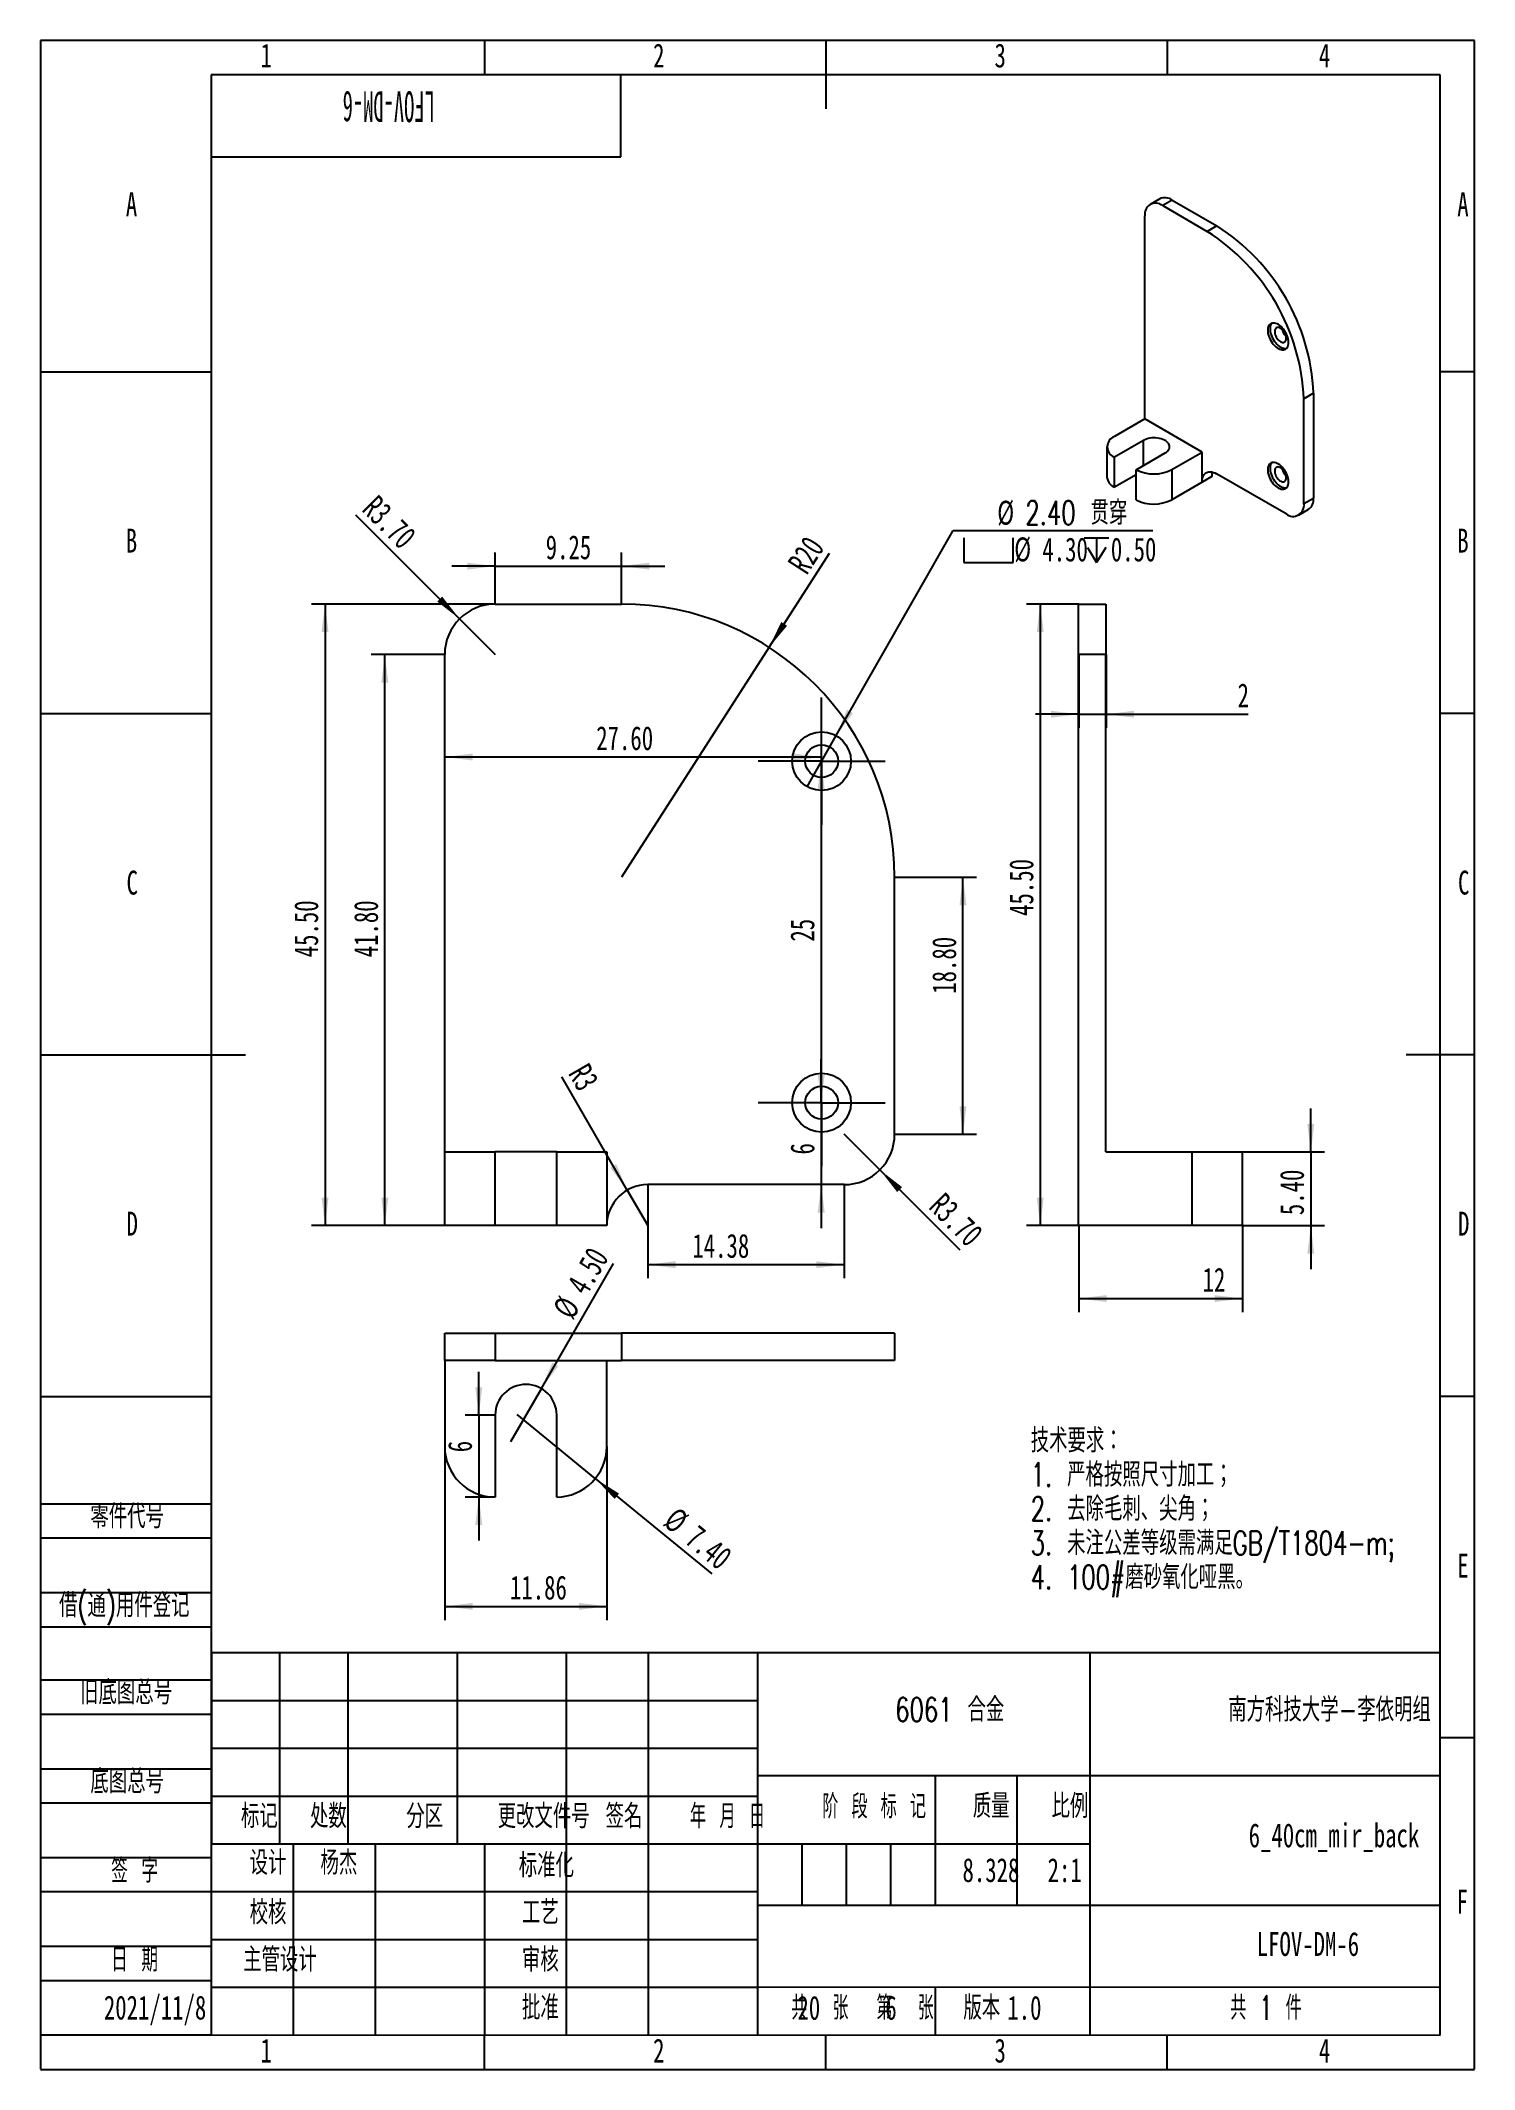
# Model space of a CAD drawing. Header units: millimetres. Extents: x 0 to 210, y 0 to 297.
import ezdxf

# ---------------------------------------------------------------- set-up
doc = ezdxf.new("R2010")
doc.units = ezdxf.units.MM
doc.layers.add('图框', color=7, linetype='Continuous')
doc.layers.add('图纸格式', color=7, linetype='Continuous')
doc.layers.add('根据设置的颜色创建', color=7, linetype='Continuous', lineweight=25)
doc.styles.add('SLDTEXTSTYLE0', font='TXT', dxfattribs={"width": 0.7, "bigfont": 'bigfont'})
doc.styles.add('SLDTEXTSTYLE1', font='TXT', dxfattribs={"width": 0.62, "bigfont": 'bigfont'})
doc.styles.add('SLDTEXTSTYLE2', font='TXT', dxfattribs={"width": 0.614286, "bigfont": 'bigfont'})
doc.styles.add('SLDTEXTSTYLE3', font='TXT', dxfattribs={"width": 0.6, "bigfont": 'bigfont'})
doc.styles.add('SLDTEXTSTYLE4', font='TXT', dxfattribs={"width": 0.633333, "bigfont": 'bigfont'})
doc.styles.add('SLDTEXTSTYLE5', font='TXT', dxfattribs={"width": 0.7})
doc.styles.add('SLDTEXTSTYLE6', font='TXT', dxfattribs={"width": 0.49})
doc.dimstyles.new('SLDDIMSTYLE0', dxfattribs={"dimtxt": 3.5, "dimasz": 4.08, "dimexe": 0, "dimexo": 0.0625, "dimgap": 0.875, "dimtad": 2, "dimlfac": 0.5, "dimrnd": 1e-09, "dimzin": 4, "dimdsep": 46, "dimtxsty": 'SLDTEXTSTYLE5', "dimsah": 1, "dimcen": 0, "dimadec": 0, "dimazin": 1, "dimtfac": 1, "dimtofl": 0, "dimtmove": 0, "dimatfit": 3, "dimfxl": 0, "dimfrac": 2, "dimtolj": 1, "dimtzin": 12, "dimarcsym": 0})
doc.dimstyles.new('SLDDIMSTYLE1', dxfattribs={"dimtxt": 3.5, "dimasz": 4.08, "dimexe": 0, "dimexo": 0.0625, "dimgap": 0.875, "dimtad": 2, "dimlfac": 0.5, "dimrnd": 1e-09, "dimzin": 12, "dimdsep": 46, "dimtxsty": 'SLDTEXTSTYLE5', "dimsah": 1, "dimcen": 0, "dimadec": 0, "dimazin": 3, "dimtfac": 1, "dimtofl": 0, "dimtmove": 0, "dimatfit": 3, "dimfxl": 0, "dimfrac": 2, "dimtolj": 1, "dimtzin": 12, "dimarcsym": 0})
doc.dimstyles.new('SLDDIMSTYLE2', dxfattribs={"dimtxt": 3.5, "dimasz": 4.08, "dimexe": 0, "dimexo": 0.0625, "dimgap": 0.875, "dimtad": 2, "dimlfac": 0.5, "dimrnd": 1e-09, "dimzin": 12, "dimdsep": 46, "dimtxsty": 'SLDTEXTSTYLE5', "dimsah": 1, "dimcen": 0.09, "dimadec": 0, "dimazin": 3, "dimtfac": 1, "dimtmove": 0, "dimatfit": 0, "dimfxl": 0, "dimfrac": 2, "dimtolj": 1, "dimtzin": 12, "dimarcsym": 0})
doc.dimstyles.new('SLDDIMSTYLE3', dxfattribs={"dimtxt": 3.5, "dimasz": 4.08, "dimexe": 0, "dimexo": 0.0625, "dimgap": 0.875, "dimtad": 2, "dimlfac": 0.5, "dimrnd": 1e-09, "dimzin": 4, "dimdsep": 46, "dimtxsty": 'SLDTEXTSTYLE5', "dimsah": 1, "dimcen": 0.09, "dimadec": 0, "dimazin": 1, "dimtfac": 1, "dimtofl": 0, "dimtmove": 0, "dimatfit": 3, "dimfxl": 0, "dimfrac": 2, "dimtolj": 1, "dimtzin": 12, "dimarcsym": 0})
doc.dimstyles.new('SLDDIMSTYLE4', dxfattribs={"dimtxt": 3.5, "dimasz": 4.08, "dimexe": 0, "dimexo": 0.0625, "dimgap": 0.875, "dimtad": 2, "dimlfac": 0.5, "dimrnd": 1e-09, "dimzin": 12, "dimdsep": 46, "dimtxsty": 'SLDTEXTSTYLE5', "dimsah": 1, "dimcen": 0.09, "dimadec": 0, "dimazin": 3, "dimtfac": 1, "dimtofl": 0, "dimtmove": 0, "dimatfit": 3, "dimfxl": 0, "dimfrac": 2, "dimtolj": 1, "dimtzin": 12, "dimarcsym": 0})
doc.dimstyles.new('SLDDIMSTYLE5', dxfattribs={"dimtxt": 3.5, "dimasz": 4.08, "dimexe": 0, "dimexo": 0.0625, "dimgap": 0.875, "dimtad": 0, "dimtih": 1, "dimtoh": 1, "dimlfac": 0.5, "dimrnd": 1e-09, "dimzin": 4, "dimdsep": 46, "dimtxsty": 'SLDTEXTSTYLE5', "dimblk1": 'NONE', "dimsah": 1, "dimcen": 0, "dimadec": 0, "dimazin": 1, "dimtfac": 1, "dimtmove": 0, "dimatfit": 3, "dimldrblk": 'NONE', "dimfxl": 0, "dimfrac": 2, "dimtolj": 1, "dimtzin": 12, "dimarcsym": 0})
doc.dimstyles.new('SLDDIMSTYLE6', dxfattribs={"dimtxt": 3.5, "dimasz": 4.08, "dimexe": 0, "dimexo": 0.0625, "dimgap": 0.875, "dimtad": 2, "dimlfac": 0.5, "dimrnd": 1e-09, "dimzin": 4, "dimdsep": 46, "dimtxsty": 'SLDTEXTSTYLE5', "dimsah": 1, "dimcen": 0.09, "dimadec": 0, "dimazin": 1, "dimtfac": 1, "dimtmove": 0, "dimatfit": 0, "dimfxl": 0, "dimfrac": 2, "dimtolj": 1, "dimtzin": 12, "dimarcsym": 0})
doc.dimstyles.new('SLDDIMSTYLE7', dxfattribs={"dimtxt": 3.5, "dimasz": 4.08, "dimexe": 0, "dimexo": 0.0625, "dimgap": 0.875, "dimtad": 2, "dimlfac": 0.5, "dimrnd": 1e-09, "dimzin": 4, "dimdsep": 46, "dimtxsty": 'SLDTEXTSTYLE5', "dimblk1": 'NONE', "dimsah": 1, "dimcen": 0, "dimadec": 0, "dimazin": 1, "dimtfac": 1, "dimtmove": 0, "dimatfit": 3, "dimldrblk": 'NONE', "dimfxl": 0, "dimfrac": 2, "dimtolj": 1, "dimtzin": 12, "dimarcsym": 0})

# ---------------------------------------------------------------- blocks, each defined once
blk = doc.blocks.new('SW_NOTE_0')
at = {"layer": '图纸格式', "color": 0, "char_height": 3.5, "attachment_point": 1, "style": 'SLDTEXTSTYLE0'}
for s, insert in [('技术要求：', (0, 4.51)), ('1. 严格按照尺寸加工；', (0, -0.49)), ('2. 去除毛刺、尖角；', (0, -5.49)), ('3. 未注公差等级需满足GB/T1804-m;', (0, -10.49)), ('4. 100#磨砂氧化哑黑。', (0, -15.49))]:
    blk.add_mtext(s, dxfattribs=dict(at, insert=insert))
blk = doc.blocks.new('_D')
at = {"layer": '根据设置的颜色创建'}
for q in [(46.18, 227.51), (66.59, 207.1)]:
    blk.add_line((61.36, 212.34), q, dxfattribs=at)
blk.add_solid([(61.36, 212.34), (58.83, 215.58), (58.11, 214.86)], dxfattribs=at)
at = {"layer": '根据设置的颜色创建', "insert": (49.37, 230.7), "char_height": 3.5, "attachment_point": 1, "rotation": 315, "style": 'SLDTEXTSTYLE5'}
blk.add_mtext('R3.70', dxfattribs=at)
blk = doc.blocks.new('_D_1')
at = {"layer": '根据设置的颜色创建'}
for q in [(115.55, 221.96), (85.09, 174.5)]:
    blk.add_line((106.7, 208.17), q, dxfattribs=at)
blk.add_solid([(106.7, 208.17), (109.33, 211.32), (108.47, 211.87)], dxfattribs=at)
at = {"layer": '根据设置的颜色创建', "insert": (109.27, 220.52), "char_height": 3.5, "attachment_point": 1, "rotation": 57.3, "style": 'SLDTEXTSTYLE5'}
blk.add_mtext('R20', dxfattribs=at)
blk = doc.blocks.new('_D_2')
at = {"layer": '根据设置的颜色创建'}
for p, q in [((66.59, 220.06), (60.24, 220.06)), ((66.59, 214.5), (66.59, 222.06)), ((66.59, 220.06), (85.09, 220.06)), ((85.09, 214.5), (85.09, 222.06)), ((85.09, 220.06), (91.44, 220.06))]:
    blk.add_line(p, q, dxfattribs=at)
for points in [[(66.59, 220.06), (62.51, 220.56), (62.51, 219.55)], [(85.09, 220.06), (89.17, 219.55), (89.17, 220.56)]]:
    blk.add_solid(points, dxfattribs=at)
at = {"layer": '根据设置的颜色创建', "insert": (73.98, 224.57), "char_height": 3.5, "attachment_point": 1, "style": 'SLDTEXTSTYLE5'}
blk.add_mtext('9.25', dxfattribs=at)
blk = doc.blocks.new('_D_3')
at = {"layer": '根据设置的颜色创建'}
for p, q in [((125.09, 174.5), (137.09, 174.5)), ((135.09, 136.9), (135.09, 174.5)), ((125.09, 136.9), (137.09, 136.9))]:
    blk.add_line(p, q, dxfattribs=at)
for points in [[(135.09, 174.5), (134.58, 170.42), (135.6, 170.42)], [(135.09, 136.9), (135.6, 140.98), (134.58, 140.98)]]:
    blk.add_solid(points, dxfattribs=at)
at = {"layer": '根据设置的颜色创建', "insert": (130.58, 157.45), "char_height": 3.5, "attachment_point": 1, "rotation": 90, "style": 'SLDTEXTSTYLE5'}
blk.add_mtext('18.80', dxfattribs=at)
blk = doc.blocks.new('_D_4')
at = {"layer": '根据设置的颜色创建'}
for q in [(117.69, 136.9), (134.63, 119.96)]:
    blk.add_line((122.92, 131.67), q, dxfattribs=at)
blk.add_solid([(122.92, 131.67), (125.45, 128.43), (126.16, 129.15)], dxfattribs=at)
at = {"layer": '根据设置的颜色创建', "insert": (132.39, 128.57), "char_height": 3.5, "attachment_point": 1, "rotation": 315, "style": 'SLDTEXTSTYLE5'}
blk.add_mtext('R3.70', dxfattribs=at)
blk = doc.blocks.new('_D_5')
at = {"layer": '根据设置的颜色创建'}
for q in [(76.33, 145.3), (88.92, 123.5)]:
    blk.add_line((85.92, 128.7), q, dxfattribs=at)
blk.add_solid([(85.92, 128.7), (84.32, 132.49), (83.44, 131.98)], dxfattribs=at)
at = {"layer": '根据设置的颜色创建', "insert": (80.23, 147.55), "char_height": 3.5, "attachment_point": 1, "rotation": 300, "style": 'SLDTEXTSTYLE5'}
blk.add_mtext('R3', dxfattribs=at)
blk = doc.blocks.new('_D_6')
at = {"layer": '根据设置的颜色创建'}
for p, q in [((59.19, 207.1), (48.42, 207.1)), ((50.42, 123.5), (50.42, 207.1)), ((59.19, 123.5), (48.42, 123.5))]:
    blk.add_line(p, q, dxfattribs=at)
for points in [[(50.42, 207.1), (49.91, 203.02), (50.93, 203.02)], [(50.42, 123.5), (50.93, 127.58), (49.91, 127.58)]]:
    blk.add_solid(points, dxfattribs=at)
at = {"layer": '根据设置的颜色创建', "insert": (45.91, 162.79), "char_height": 3.5, "attachment_point": 1, "rotation": 90, "style": 'SLDTEXTSTYLE5'}
blk.add_mtext('41.80', dxfattribs=at)
blk = doc.blocks.new('_D_7')
at = {"layer": '根据设置的颜色创建'}
for p, q in [((88.92, 129.5), (88.92, 115.79)), ((117.69, 129.5), (117.69, 115.79)), ((117.69, 117.79), (88.92, 117.79))]:
    blk.add_line(p, q, dxfattribs=at)
for points in [[(88.92, 117.79), (93, 117.28), (93, 118.3)], [(117.69, 117.79), (113.61, 118.3), (113.61, 117.28)]]:
    blk.add_solid(points, dxfattribs=at)
at = {"layer": '根据设置的颜色创建', "insert": (95.46, 122.3), "char_height": 3.5, "attachment_point": 1, "style": 'SLDTEXTSTYLE5'}
blk.add_mtext('14.38', dxfattribs=at)
blk = doc.blocks.new('_D_8')
at = {"layer": '根据设置的颜色创建'}
for p, q in [((66.59, 214.5), (39.66, 214.5)), ((41.66, 214.5), (41.66, 123.5)), ((59.19, 123.5), (39.66, 123.5))]:
    blk.add_line(p, q, dxfattribs=at)
for points in [[(41.66, 214.5), (41.15, 210.42), (42.17, 210.42)], [(41.66, 123.5), (42.17, 127.58), (41.15, 127.58)]]:
    blk.add_solid(points, dxfattribs=at)
at = {"layer": '根据设置的颜色创建', "insert": (37.15, 162.79), "char_height": 3.5, "attachment_point": 1, "rotation": 90, "style": 'SLDTEXTSTYLE5'}
blk.add_mtext('45.50', dxfattribs=at)
blk = doc.blocks.new('_D_9')
at = {"layer": '根据设置的颜色创建'}
blk.add_line((114.33, 191.5), (114.33, 141.5), dxfattribs=at)
for points in [[(114.33, 191.5), (113.82, 187.42), (114.84, 187.42)], [(114.33, 141.5), (114.84, 145.58), (113.82, 145.58)]]:
    blk.add_solid(points, dxfattribs=at)
at = {"layer": '根据设置的颜色创建', "insert": (109.82, 165.09), "char_height": 3.5, "attachment_point": 1, "rotation": 90, "style": 'SLDTEXTSTYLE5'}
blk.add_mtext('25', dxfattribs=at)
blk = doc.blocks.new('_D_10')
at = {"layer": '根据设置的颜色创建'}
for p, q in [((114.39, 150.8), (114.39, 194.11)), ((114.39, 192.11), (59.19, 192.11))]:
    blk.add_line(p, q, dxfattribs=at)
for points in [[(59.19, 192.11), (63.27, 191.6), (63.27, 192.62)], [(114.39, 192.11), (110.31, 192.62), (110.31, 191.6)]]:
    blk.add_solid(points, dxfattribs=at)
at = {"layer": '根据设置的颜色创建', "insert": (81.38, 196.62), "char_height": 3.5, "attachment_point": 1, "style": 'SLDTEXTSTYLE5'}
blk.add_mtext('27.60', dxfattribs=at)
blk = doc.blocks.new('_D_11')
at = {"layer": '根据设置的颜色创建'}
for p, q in [((114.33, 141.5), (114.33, 147.85)), ((114.33, 141.5), (114.33, 129.5)), ((114.33, 129.5), (114.33, 123.15))]:
    blk.add_line(p, q, dxfattribs=at)
for points in [[(114.33, 141.5), (114.84, 145.58), (113.82, 145.58)], [(114.33, 129.5), (113.82, 125.42), (114.84, 125.42)]]:
    blk.add_solid(points, dxfattribs=at)
at = {"layer": '根据设置的颜色创建', "insert": (109.82, 133.92), "char_height": 3.5, "attachment_point": 1, "rotation": 90, "style": 'SLDTEXTSTYLE5'}
blk.add_mtext('6', dxfattribs=at)
blk = doc.blocks.new('SW_SYMBOL_HOLE_SPOT')
at = {"layer": '根据设置的颜色创建', "color": 0}
for p, q in [((0, 875), (0, 75)), ((1600, 75), (1600, 875)), ((0, 75), (1600, 75))]:
    blk.add_line(p, q, dxfattribs=at)
blk = doc.blocks.new('SW_SYMBOL_HOLE_DEPTH')
at = {"layer": '根据设置的颜色创建', "color": 0}
for p, q in [((0, 875), (800, 875)), ((400, 875), (400, 75)), ((100, 555), (400, 75)), ((700, 555), (400, 75))]:
    blk.add_line(p, q, dxfattribs=at)
blk = doc.blocks.new('_D_12')
at = {"layer": '根据设置的颜色创建'}
for p, q in [((116.52, 195.24), (133.65, 225.29)), ((133.65, 225.29), (162.89, 225.29)), ((112.26, 187.77), (116.52, 195.24))]:
    blk.add_line(p, q, dxfattribs=at)
blk.add_solid([(116.52, 195.24), (118.98, 198.53), (118.1, 199.04)], dxfattribs=at)
at = {"layer": '根据设置的颜色创建', "xscale": 0.004511737089201878, "yscale": 0.004511737089201878, "zscale": 0.004511737089201878}
for name, p in [('SW_SYMBOL_HOLE_SPOT', (135.24, 220.26)), ('SW_SYMBOL_HOLE_DEPTH', (152.86, 220.26))]:
    blk.add_blockref(name, p, dxfattribs=at)
at = {"layer": '根据设置的颜色创建', "char_height": 3.5, "attachment_point": 1}
for s, insert, style in [('%%c', (140.11, 229.63), 'SLDTEXTSTYLE5'), ('2.40 贯穿', (144.23, 229.62), 'SLDTEXTSTYLE0'), ('%%c', (142.6, 224.26), 'SLDTEXTSTYLE5'), ('4.30', (146.72, 224.25), 'SLDTEXTSTYLE5'), ('0.50', (156.75, 224.25), 'SLDTEXTSTYLE5')]:
    blk.add_mtext(s, dxfattribs=dict(at, insert=insert, style=style))
blk = doc.blocks.new('_None')
blk = doc.blocks.new('SW_CENTERMARKSYMBOL_0')
at = {"layer": '根据设置的颜色创建', "color": 0}
for p, q in [((0, 5), (0, 9.3)), ((0, 0), (0, 5)), ((-5, 0), (-9.3, 0)), ((0, 0), (-5, 0)), ((0, 0), (0, -5)), ((0, 0), (5, 0)), ((5, 0), (9.3, 0)), ((0, -5), (0, -9.3))]:
    blk.add_line(p, q, dxfattribs=at)
blk = doc.blocks.new('SW_CENTERMARKSYMBOL_1')
at = {"layer": '根据设置的颜色创建', "color": 0}
for p, q in [((0, 5), (0, 9.3)), ((0, 0), (0, 5)), ((-5, 0), (-9.3, 0)), ((0, 0), (-5, 0)), ((0, 0), (0, -5)), ((0, 0), (5, 0)), ((5, 0), (9.3, 0)), ((0, -5), (0, -9.3))]:
    blk.add_line(p, q, dxfattribs=at)
blk = doc.blocks.new('_D_13')
at = {"layer": '根据设置的颜色创建'}
for p, q in [((152.04, 207.1), (152.04, 196.37)), ((156.04, 207.1), (156.04, 196.37)), ((152.04, 198.37), (145.69, 198.37)), ((152.04, 198.37), (156.04, 198.37)), ((156.04, 198.37), (176.85, 198.37))]:
    blk.add_line(p, q, dxfattribs=at)
for points in [[(152.04, 198.37), (147.96, 198.88), (147.96, 197.87)], [(156.04, 198.37), (160.12, 197.87), (160.12, 198.88)]]:
    blk.add_solid(points, dxfattribs=at)
at = {"layer": '根据设置的颜色创建', "insert": (175.31, 202.89), "char_height": 3.5, "attachment_point": 1, "style": 'SLDTEXTSTYLE5'}
blk.add_mtext('2', dxfattribs=at)
blk = doc.blocks.new('_D_14')
at = {"layer": '根据设置的颜色创建'}
for p, q in [((152.04, 214.5), (144.4, 214.5)), ((146.4, 214.5), (146.4, 123.5)), ((152.04, 123.5), (144.4, 123.5))]:
    blk.add_line(p, q, dxfattribs=at)
for points in [[(146.4, 214.5), (145.9, 210.42), (146.91, 210.42)], [(146.4, 123.5), (146.91, 127.58), (145.9, 127.58)]]:
    blk.add_solid(points, dxfattribs=at)
at = {"layer": '根据设置的颜色创建', "insert": (141.89, 168.85), "char_height": 3.5, "attachment_point": 1, "rotation": 90, "style": 'SLDTEXTSTYLE5'}
blk.add_mtext('45.50', dxfattribs=at)
blk = doc.blocks.new('_D_15')
at = {"layer": '根据设置的颜色创建'}
for p, q in [((152.04, 123.5), (152.04, 110.83)), ((176.04, 123.5), (176.04, 110.83)), ((152.04, 112.83), (176.04, 112.83))]:
    blk.add_line(p, q, dxfattribs=at)
for points in [[(152.04, 112.83), (156.12, 112.32), (156.12, 113.33)], [(176.04, 112.83), (171.96, 113.33), (171.96, 112.32)]]:
    blk.add_solid(points, dxfattribs=at)
at = {"layer": '根据设置的颜色创建', "insert": (170.18, 117.34), "char_height": 3.5, "attachment_point": 1, "style": 'SLDTEXTSTYLE5'}
blk.add_mtext('12', dxfattribs=at)
blk = doc.blocks.new('_D_16')
at = {"layer": '根据设置的颜色创建'}
for p, q in [((186.04, 134.3), (186.04, 140.65)), ((176.04, 134.3), (188.04, 134.3)), ((186.04, 134.3), (186.04, 123.5)), ((176.04, 123.5), (188.04, 123.5)), ((186.04, 123.5), (186.04, 117.15))]:
    blk.add_line(p, q, dxfattribs=at)
for points in [[(186.04, 134.3), (186.54, 138.38), (185.53, 138.38)], [(186.04, 123.5), (185.53, 119.42), (186.54, 119.42)]]:
    blk.add_solid(points, dxfattribs=at)
at = {"layer": '根据设置的颜色创建', "insert": (181.52, 125.04), "char_height": 3.5, "attachment_point": 1, "rotation": 90, "style": 'SLDTEXTSTYLE5'}
blk.add_mtext('5.40', dxfattribs=at)
blk = doc.blocks.new('_D_17')
at = {"layer": '根据设置的颜色创建'}
for p, q in [((59.19, 91.16), (59.19, 65.76)), ((82.92, 91.16), (82.92, 65.76)), ((59.19, 67.76), (82.92, 67.76))]:
    blk.add_line(p, q, dxfattribs=at)
for points in [[(59.19, 67.76), (63.27, 67.25), (63.27, 68.27)], [(82.92, 67.76), (78.84, 68.27), (78.84, 67.25)]]:
    blk.add_solid(points, dxfattribs=at)
at = {"layer": '根据设置的颜色创建', "insert": (68.75, 72.27), "char_height": 3.5, "attachment_point": 1, "style": 'SLDTEXTSTYLE5'}
blk.add_mtext('11.86', dxfattribs=at)
blk = doc.blocks.new('_D_18')
at = {"layer": '根据设置的颜色创建'}
for q in [(69.79, 95.85), (98.3, 72.51)]:
    blk.add_line((81.24, 86.47), q, dxfattribs=at)
blk.add_solid([(81.24, 86.47), (84.08, 83.5), (84.72, 84.28)], dxfattribs=at)
at = {"layer": '根据设置的颜色创建', "char_height": 3.5, "attachment_point": 1, "rotation": 320.6986, "style": 'SLDTEXTSTYLE5'}
for s, insert in [('%%c', (93.23, 82.5)), ('7.40', (96.4, 79.88))]:
    blk.add_mtext(s, dxfattribs=dict(at, insert=insert))
blk = doc.blocks.new('_D_19')
at = {"layer": '根据设置的颜色创建'}
for p, q in [((64.18, 95.76), (64.18, 102.11)), ((66.59, 95.76), (62.18, 95.76)), ((64.18, 95.76), (64.18, 83.76)), ((66.59, 83.76), (62.18, 83.76)), ((64.18, 83.76), (64.18, 77.41))]:
    blk.add_line(p, q, dxfattribs=at)
for points in [[(64.18, 95.76), (64.69, 99.84), (63.67, 99.84)], [(64.18, 83.76), (63.67, 79.68), (64.69, 79.68)]]:
    blk.add_solid(points, dxfattribs=at)
at = {"layer": '根据设置的颜色创建', "insert": (59.67, 90.33), "char_height": 3.5, "attachment_point": 1, "rotation": 90, "style": 'SLDTEXTSTYLE5'}
blk.add_mtext('6', dxfattribs=at)
blk = doc.blocks.new('_D_20')
at = {"layer": '根据设置的颜色创建'}
for q in [(83.89, 117.94), (68.84, 91.87)]:
    blk.add_line((73.34, 99.66), q, dxfattribs=at)
blk.add_solid([(73.34, 99.66), (75.82, 102.94), (74.94, 103.45)], dxfattribs=at)
at = {"layer": '根据设置的颜色创建', "char_height": 3.5, "attachment_point": 1, "rotation": 60, "style": 'SLDTEXTSTYLE5'}
for s, insert in [('4.50', (76.94, 114.87)), ('%%c', (74.87, 111.31))]:
    blk.add_mtext(s, dxfattribs=dict(at, insert=insert))

msp = doc.modelspace()

# ---------------------------------------------------------------- linework, layer by layer
at = {"color": 7, "linetype": 'Continuous', "lineweight": 25}
for p, q in [((163.904, 273.833), (162.49, 273.016)), ((165.754, 273.65), (164.34, 272.833)), ((165.754, 273.65), (172.294, 269.874)), ((161.724, 241.6), (161.724, 271.322)), ((164.34, 272.833), (170.879, 269.058)), ((172.294, 269.874), (170.879, 269.058)), ((186.436, 245.38), (185.022, 244.563)), ((185.022, 229.212), (185.022, 244.563)), ((186.436, 245.38), (186.436, 230.029)), ((161.724, 241.6), (157.269, 239.029)), ((170.113, 236.757), (161.724, 241.6)), ((161.51, 238.458), (157.268, 236.009)), ((156.185, 237.518), (156.185, 233.109)), ((157.268, 231.599), (157.268, 236.009)), ((160.45, 234.172), (164.692, 236.621)), ((165.658, 234.186), (170.113, 236.757)), ((170.113, 232.348), (170.113, 236.757)), ((160.45, 233.436), (157.268, 231.599)), ((160.45, 229.762), (160.45, 234.172)), ((165.658, 234.186), (165.658, 229.776)), ((170.113, 232.348), (165.658, 229.776)), ((171.527, 233.165), (170.113, 232.348)), ((182.405, 227.701), (172.234, 233.573)), ((185.022, 229.212), (186.436, 230.029)), ((184.255, 227.518), (185.669, 228.335)), ((66.591, 214.505), (85.088, 214.505)), ((152.036, 214.505), (156.036, 214.505)), ((152.036, 207.105), (152.036, 214.505)), ((156.036, 214.505), (156.036, 207.105)), ((59.191, 134.305), (59.191, 207.105)), ((156.036, 207.105), (152.036, 207.105)), ((152.036, 123.505), (152.036, 207.105)), ((156.036, 134.305), (156.036, 207.105)), ((125.088, 136.905), (125.088, 174.505)), ((59.191, 123.505), (59.191, 134.305)), ((59.191, 134.305), (66.588, 134.305)), ((66.588, 123.505), (66.588, 134.305)), ((75.588, 134.305), (66.588, 134.305)), ((75.588, 134.305), (82.919, 134.305)), ((75.588, 123.505), (75.588, 134.305)), ((82.919, 134.305), (82.919, 123.505)), ((156.036, 134.305), (168.636, 134.305)), ((168.636, 123.505), (168.636, 134.305)), ((168.636, 134.305), (176.036, 134.305)), ((176.036, 123.505), (176.036, 134.305)), ((117.688, 129.505), (88.919, 129.505)), ((66.588, 123.505), (59.191, 123.505)), ((75.588, 123.505), (66.588, 123.505)), ((82.919, 123.505), (75.588, 123.505)), ((168.636, 123.505), (152.036, 123.505)), ((176.036, 123.505), (168.636, 123.505)), ((59.191, 103.762), (59.191, 107.762)), ((59.191, 107.762), (66.591, 107.762)), ((66.591, 107.762), (66.591, 103.762)), ((66.591, 107.762), (85.088, 107.762)), ((85.088, 107.762), (85.088, 103.762)), ((125.088, 107.762), (85.088, 107.762)), ((125.088, 107.762), (125.088, 103.762)), ((66.591, 103.762), (59.191, 103.762)), ((59.191, 103.762), (59.191, 91.162)), ((66.591, 103.762), (85.088, 103.762)), ((82.919, 91.162), (82.919, 103.762)), ((125.088, 103.762), (85.088, 103.762)), ((66.588, 95.762), (66.588, 83.762)), ((75.588, 83.762), (75.588, 95.762))]:
    msp.add_line(p, q, dxfattribs=at)
at = {"color": 8, "linetype": 'Continuous', "lineweight": 25}
msp.add_line((161.51, 234.784), (161.51, 238.458), dxfattribs=at)
at = {"color": 7, "linetype": 'Continuous', "lineweight": 25, "flags": 128}
for points in [[(182.759, 252.81), (182.747, 253.041), (182.71, 253.284), (182.648, 253.533), (182.564, 253.784), (182.457, 254.034), (182.331, 254.278), (182.187, 254.513), (182.027, 254.734), (181.854, 254.937), (181.672, 255.121), (181.482, 255.28), (181.288, 255.414), (181.093, 255.519), (180.901, 255.594), (180.714, 255.638), (180.536, 255.65), (180.369, 255.629), (180.217, 255.577), (180.081, 255.494), (179.965, 255.381), (179.869, 255.24), (179.796, 255.074), (179.747, 254.884), (179.722, 254.676), (179.722, 254.451), (179.747, 254.213), (179.796, 253.967), (179.869, 253.716), (179.965, 253.465), (180.081, 253.218), (180.217, 252.978), (180.369, 252.75), (180.536, 252.537), (180.714, 252.343), (180.901, 252.171), (181.093, 252.024), (181.288, 251.905), (181.482, 251.814), (181.672, 251.755), (181.854, 251.727), (182.027, 251.731), (182.187, 251.768), (182.331, 251.836), (182.457, 251.934), (182.564, 252.061), (182.648, 252.215), (182.71, 252.393), (182.747, 252.592), (182.759, 252.81)], [(180.355, 255.626), (180.318, 255.585), (180.223, 255.444), (180.15, 255.278), (180.1, 255.089), (180.075, 254.88), (180.075, 254.655), (180.1, 254.417), (180.15, 254.171), (180.223, 253.921), (180.318, 253.669), (180.435, 253.422), (180.57, 253.182), (180.723, 252.954), (180.889, 252.741), (181.067, 252.547), (181.254, 252.375), (181.447, 252.228), (181.641, 252.109), (181.835, 252.018), (182.025, 251.959), (182.208, 251.931), (182.381, 251.935), (182.476, 251.953)], [(182.441, 253.402), (182.429, 253.574), (182.393, 253.756), (182.333, 253.942), (182.253, 254.126), (182.153, 254.303), (182.037, 254.469), (181.909, 254.618), (181.771, 254.746), (181.629, 254.85), (181.485, 254.926), (181.344, 254.972), (181.211, 254.987), (181.088, 254.971), (180.98, 254.923), (180.89, 254.846), (180.819, 254.741), (180.771, 254.612), (180.747, 254.463), (180.747, 254.296), (180.771, 254.119), (180.819, 253.934), (180.89, 253.749), (180.98, 253.567), (181.088, 253.395), (181.211, 253.237), (181.344, 253.098), (181.485, 252.982), (181.629, 252.892), (181.771, 252.83), (181.909, 252.8), (182.037, 252.8), (182.153, 252.832), (182.253, 252.895), (182.333, 252.986), (182.393, 253.103), (182.429, 253.243), (182.441, 253.402)], [(164.692, 236.621), (164.879, 236.743), (165.038, 236.878), (165.166, 237.024), (165.262, 237.177), (165.324, 237.336), (165.35, 237.499), (165.341, 237.662), (165.297, 237.823), (165.218, 237.979), (165.106, 238.129), (164.962, 238.269), (164.789, 238.398), (164.589, 238.514), (164.366, 238.614), (164.123, 238.697), (163.863, 238.761), (163.592, 238.807), (163.313, 238.833), (163.031, 238.838), (162.749, 238.822), (162.474, 238.787), (162.208, 238.731), (161.956, 238.657), (161.722, 238.566), (161.51, 238.458)], [(182.759, 232.396), (182.747, 232.628), (182.71, 232.87), (182.648, 233.119), (182.564, 233.371), (182.457, 233.621), (182.331, 233.865), (182.187, 234.099), (182.027, 234.32), (181.854, 234.524), (181.672, 234.707), (181.482, 234.867), (181.288, 235), (181.093, 235.106), (180.901, 235.181), (180.714, 235.225), (180.536, 235.236), (180.369, 235.216), (180.217, 235.164), (180.081, 235.08), (179.965, 234.967), (179.869, 234.826), (179.796, 234.66), (179.747, 234.471), (179.722, 234.262), (179.722, 234.037), (179.747, 233.8), (179.796, 233.554), (179.869, 233.303), (179.965, 233.052), (180.081, 232.804), (180.217, 232.564), (180.369, 232.336), (180.536, 232.123), (180.714, 231.929), (180.901, 231.758), (181.093, 231.611), (181.288, 231.491), (181.482, 231.401), (181.672, 231.341), (181.854, 231.313), (182.027, 231.318), (182.187, 231.354), (182.331, 231.422), (182.457, 231.521), (182.564, 231.648), (182.648, 231.802), (182.71, 231.98), (182.747, 232.179), (182.759, 232.396)], [(180.355, 235.213), (180.318, 235.171), (180.223, 235.03), (180.15, 234.864), (180.1, 234.675), (180.075, 234.466), (180.075, 234.241), (180.1, 234.004), (180.15, 233.758), (180.223, 233.507), (180.318, 233.256), (180.435, 233.008), (180.57, 232.768), (180.723, 232.54), (180.889, 232.327), (181.067, 232.134), (181.254, 231.962), (181.447, 231.815), (181.641, 231.695), (181.835, 231.605), (182.025, 231.545), (182.208, 231.517), (182.381, 231.522), (182.476, 231.539)], [(170.113, 232.348), (170.126, 232.615), (170.166, 232.863), (170.232, 233.088), (170.323, 233.29), (170.438, 233.464), (170.575, 233.608), (170.734, 233.722), (170.911, 233.802), (171.105, 233.849), (171.314, 233.862), (171.533, 233.84), (171.762, 233.784), (171.996, 233.695), (172.234, 233.573)], [(182.441, 232.988), (182.429, 233.161), (182.393, 233.343), (182.333, 233.528), (182.253, 233.712), (182.153, 233.89), (182.037, 234.056), (181.909, 234.205), (181.771, 234.333), (181.629, 234.436), (181.485, 234.512), (181.344, 234.558), (181.211, 234.573), (181.088, 234.557), (180.98, 234.51), (180.89, 234.433), (180.819, 234.328), (180.771, 234.199), (180.747, 234.049), (180.747, 233.883), (180.771, 233.705), (180.819, 233.521), (180.89, 233.335), (180.98, 233.154), (181.088, 232.981), (181.211, 232.824), (181.344, 232.685), (181.485, 232.568), (181.629, 232.478), (181.771, 232.417), (181.909, 232.386), (182.037, 232.387), (182.153, 232.419), (182.253, 232.481), (182.333, 232.572), (182.393, 232.69), (182.429, 232.83), (182.441, 232.988)]]:
    msp.add_lwpolyline(points, dxfattribs=at)
at = {"color": 7, "linetype": 'Continuous', "lineweight": 25}
for centre, radius in [((114.389, 191.505), 4.3), ((114.389, 191.505), 2.4), ((114.389, 141.505), 4.3), ((114.389, 141.505), 2.4)]:
    msp.add_circle(centre, radius, dxfattribs=at)
for centre, radius, start, end in [((164.67, 272.137), 1.861, 54.38242, 114.30712), ((163.319, 271.581), 1.616, 50.79671, 189.21404), ((154.371, 243.197), 30.681, 2.55187, 57.44813), ((155.785, 244.014), 30.681, 2.55187, 57.44813), ((183.76, 255.143), 1.972, 193.46047, 226.53416), ((157.842, 237.518), 1.615, 110.77623, 249.17208), ((158.036, 233.293), 1.86, 185.68477, 245.59539), ((163.04, 239.243), 5.695, 242.94287, 297.36488), ((173.734, 233.194), 2.207, 163.43385, 180.76133), ((183.76, 234.729), 1.972, 193.46047, 226.53416), ((163.04, 234.834), 5.695, 242.94287, 297.36488), ((183.427, 228.953), 1.616, 230.79671, 9.21404), ((184.633, 229.824), 1.814, 304.8332, 6.47898), ((66.591, 207.105), 7.4, 90, 180), ((85.088, 174.505), 40, 0, 90), ((117.688, 136.905), 7.4, 270, 0), ((88.919, 123.505), 6, 90, 180), ((71.088, 95.762), 4.5, 0, 180), ((66.591, 91.162), 7.4, 180, 269.97016), ((75.519, 91.162), 7.4, 270.53309, 0)]:
    msp.add_arc(centre, radius, start, end, dxfattribs=at)
at = {"layer": '图框'}
for p, q in [((210, 297), (0, 297)), ((0, 297), (0, 0)), ((65, 297), (65, 292)), ((165, 297), (165, 292)), ((210, 0), (210, 297)), ((0, 248.5), (25, 248.5)), ((210, 248.5), (205, 248.5)), ((0, 198.5), (25, 198.5)), ((210, 198.5), (205, 198.5)), ((0, 98.5), (25, 98.5)), ((210, 98.5), (205, 98.5)), ((0, 82.791), (25, 82.791)), ((0, 77.791), (25, 77.791)), ((0, 69.791), (25, 69.791)), ((0, 64.791), (25, 64.791)), ((25.013, 61.022), (24.998, 5.022)), ((0, 57), (25, 57)), ((25, 54), (105, 54)), ((0, 52), (25, 52)), ((210, 48.5), (205, 48.5)), ((25, 47), (105, 47)), ((0, 44), (25, 44)), ((0, 39), (25, 39)), ((111.5, 33), (111.5, 24)), ((118, 33), (118, 24)), ((124.5, 33), (124.5, 24)), ((0, 31), (25, 31)), ((0, 26), (25, 26)), ((0, 18), (25, 18)), ((0, 13), (25, 13)), ((-0.002, 5.028), (24.998, 5.022)), ((65, -0.028), (65, 4.972)), ((153.69, 4.997), (153.69, 4.987)), ((165, -0.028), (165, 4.984)), ((0, -0.028), (210, -0.028))]:
    msp.add_line(p, q, dxfattribs=at)
at = {"layer": '图框', "lineweight": 25}
for p, q in [((115, 297), (115, 287)), ((205, 292), (25, 292)), ((25, 292), (25, 5)), ((85, 280), (85, 292)), ((205, 4.973), (205, 292)), ((25, 280), (85, 280)), ((0, 148.5), (30, 148.5)), ((210, 148.5), (200, 148.5)), ((25, 61), (205, 61)), ((35, 61), (35, 33)), ((45, 61), (45, 33)), ((61, 61), (61, 33)), ((77, 61), (77, 5)), ((89, 61), (89, 5)), ((105, 61), (105, 5)), ((153.69, 60.987), (153.69, 4.997)), ((105, 43), (205, 43)), ((131, 43), (131, 24)), ((143, 43), (143, 24)), ((25, 40), (105, 40)), ((25, 33), (105, 33)), ((37, 33), (37, 5)), ((49, 33), (49, 5)), ((65, 32.972), (65, 4.972)), ((105.013, 32.987), (153.69, 32.987)), ((25, 26), (105, 26)), ((105, 24), (205, 24)), ((25, 19), (105, 19)), ((25, 12.022), (105, 12.022)), ((105, 12.022), (205, 12.049)), ((131, 12.029), (131, 4.993)), ((24.998, 5.022), (205, 4.973)), ((114.999, -0.028), (114.999, 4.997))]:
    msp.add_line(p, q, dxfattribs=at)

# ---------------------------------------------------------------- block references
at = {"layer": '图纸格式'}
msp.add_blockref('SW_NOTE_0', (145.011, 89.288), dxfattribs=at)
at = {"layer": '根据设置的颜色创建'}
for name, p in [('SW_CENTERMARKSYMBOL_1', (114.389, 191.505)), ('SW_CENTERMARKSYMBOL_0', (114.389, 141.505))]:
    msp.add_blockref(name, p, dxfattribs=at)

# ---------------------------------------------------------------- texts
at = {"color": 7, "linetype": 'Continuous', "lineweight": 0, "char_height": 3.5, "attachment_point": 2, "style": 'SLDTEXTSTYLE5'}
for s, insert in [('1', (33.044, 296.568)), ('2', (90.544, 296.568)), ('3', (140.544, 296.568)), ('4', (188.044, 296.568))]:
    msp.add_mtext(s, dxfattribs=dict(at, insert=insert))
at = {"layer": '图框', "insert": (50.992, 285.064), "char_height": 4.5, "attachment_point": 2, "rotation": 180, "style": 'SLDTEXTSTYLE6'}
msp.add_mtext('LFOV-DM-6', dxfattribs=at)
at = {"layer": '图框', "char_height": 3.5}
for s, insert, attachment_point, style in [('A', (13.32, 274.791), 2, 'SLDTEXTSTYLE5'), ('A', (208.32, 274.791), 2, 'SLDTEXTSTYLE5'), ('B', (13.32, 225.541), 2, 'SLDTEXTSTYLE5'), ('B', (208.32, 225.541), 2, 'SLDTEXTSTYLE5'), ('C', (13.427, 175.476), 2, 'SLDTEXTSTYLE5'), ('C', (208.427, 175.476), 2, 'SLDTEXTSTYLE5'), ('D', (13.43, 125.541), 2, 'SLDTEXTSTYLE5'), ('D', (208.43, 125.541), 2, 'SLDTEXTSTYLE5'), ('零件代号', (7.292, 82.703), 1, 'SLDTEXTSTYLE0'), ('E', (208.318, 75.476), 2, 'SLDTEXTSTYLE5'), ('借(通)用件登记', (2.705, 69.678), 1, 'SLDTEXTSTYLE0'), ('旧底图总号', (5.792, 56.905), 1, 'SLDTEXTSTYLE0'), ('6061 合金', (133.151, 54.399), 2, 'SLDTEXTSTYLE0'), ('南方科技大学-李依明组', (188.779, 54.399), 2, 'SLDTEXTSTYLE0'), ('底图总号', (7.292, 43.885), 1, 'SLDTEXTSTYLE0'), ('标记', (32.04, 38.789), 2, 'SLDTEXTSTYLE0'), ('处数', (42.161, 38.789), 2, 'SLDTEXTSTYLE0'), ('分区', (56.26, 38.789), 2, 'SLDTEXTSTYLE0'), ('更改文件号', (73.68, 38.789), 2, 'SLDTEXTSTYLE0'), ('签名', (85.441, 38.789), 2, 'SLDTEXTSTYLE0'), ('年 月 日', (100.617, 38.789), 2, 'SLDTEXTSTYLE1'), ('阶 段 标 记', (122.083, 40.216), 2, 'SLDTEXTSTYLE2'), ('质量', (139.227, 40.286), 2, 'SLDTEXTSTYLE0'), ('比例', (150.759, 40.286), 2, 'SLDTEXTSTYLE0'), ('6_40cm_mir_back', (189.435, 35.993), 2, 'SLDTEXTSTYLE5'), ('签 字', (13.767, 30.807), 2, 'SLDTEXTSTYLE4'), ('设计', (33.311, 31.973), 2, 'SLDTEXTSTYLE0'), ('杨杰', (43.692, 31.973), 2, 'SLDTEXTSTYLE0'), ('标准化', (74.074, 31.592), 2, 'SLDTEXTSTYLE0'), ('8.328', (139.19, 30.908), 2, 'SLDTEXTSTYLE5'), ('2:1', (149.986, 30.908), 2, 'SLDTEXTSTYLE5'), ('校核', (33.311, 24.702), 2, 'SLDTEXTSTYLE0'), ('工艺', (73.197, 24.702), 2, 'SLDTEXTSTYLE0'), ('F', (208.224, 26.291), 2, 'SLDTEXTSTYLE5'), ('日 期', (13.767, 17.787), 2, 'SLDTEXTSTYLE4'), ('主管设计', (35.061, 17.788), 2, 'SLDTEXTSTYLE0'), ('审核', (73.197, 17.797), 2, 'SLDTEXTSTYLE0'), ('LFOV-DM-6', (185.614, 20.084), 2, 'SLDTEXTSTYLE5'), ('2021/11/8', (16.769, 10.778), 2, 'SLDTEXTSTYLE5'), ('批准', (73.199, 10.778), 2, 'SLDTEXTSTYLE0'), ('共  张', (114.137, 10.748), 2, 'SLDTEXTSTYLE3'), ('20', (110.849, 10.748), 1, 'SLDTEXTSTYLE5'), ('第  张', (126.611, 10.748), 2, 'SLDTEXTSTYLE3'), ('6', (123.724, 10.748), 1, 'SLDTEXTSTYLE5'), ('版本', (137.852, 10.748), 2, 'SLDTEXTSTYLE0'), ('1.0', (141.589, 10.748), 1, 'SLDTEXTSTYLE5'), ('共 1 件', (174.22, 10.748), 1, 'SLDTEXTSTYLE1'), ('1', (33.044, 4.476), 2, 'SLDTEXTSTYLE5'), ('2', (90.544, 4.476), 2, 'SLDTEXTSTYLE5'), ('3', (140.544, 4.476), 2, 'SLDTEXTSTYLE5'), ('4', (188.044, 4.476), 2, 'SLDTEXTSTYLE5')]:
    msp.add_mtext(s, dxfattribs=dict(at, insert=insert, attachment_point=attachment_point, style=style))

# ---------------------------------------------------------------- dimensions: what is measured, and where the dimension line sits
at = {"layer": '根据设置的颜色创建'}
for center, mpoint, dimstyle, picture, middle in [((66.591, 207.105), (61.359, 212.337), 'SLDDIMSTYLE0', '_D', (48.828, 224.868)), ((85.088, 174.505), (106.697, 208.165), 'SLDDIMSTYLE1', '_D_1', (114.33, 220.055)), ((88.919, 123.505), (85.919, 128.701), 'SLDDIMSTYLE1', '_D_5', (77.052, 144.059)), ((117.688, 136.905), (122.92, 131.672), 'SLDDIMSTYLE0', '_D_4', (131.999, 122.594))]:
    dim = msp.add_radius_dim(center=center, mpoint=mpoint, dimstyle=dimstyle, dxfattribs=at)
    dim.commit()
    dim.dimension.update_dxf_attribs({"geometry": picture, "text_midpoint": middle, "dimtype": 164})
dim = msp.add_diameter_dim_2p(p1=(112.259, 187.769), p2=(116.519, 195.24), text='%%c2.40 贯穿\\P{\\fGDT;v}<>{\\fGDT;x}0.50', dimstyle='SLDDIMSTYLE5', dxfattribs=at)
dim.commit()
dim.dimension.update_dxf_attribs({"geometry": '_D_12', "text_midpoint": (149.066, 224.679), "dimtype": 163})
for base, p1, p2, dimstyle, picture, middle in [((85.088, 220.055), (66.591, 214.505), (85.088, 214.505), 'SLDDIMSTYLE2', '_D_2', (77.052, 220.055)), ((59.191, 192.109), (114.389, 150.805), (59.191, 207.105), 'SLDDIMSTYLE3', '_D_10', (85.209, 192.109)), ((156.036, 198.375), (152.036, 207.105), (156.036, 207.105), 'SLDDIMSTYLE2', '_D_13', (176.082, 198.375)), ((176.036, 112.826), (152.036, 123.505), (176.036, 123.505), 'SLDDIMSTYLE4', '_D_15', (171.715, 112.826)), ((82.919, 67.762), (59.191, 91.162), (82.919, 91.162), 'SLDDIMSTYLE4', '_D_17', (72.58, 67.762))]:
    dim = msp.add_linear_dim(base=base, p1=p1, p2=p2, dimstyle=dimstyle, dxfattribs=at)
    dim.commit()
    dim.dimension.update_dxf_attribs({"geometry": picture, "text_midpoint": middle, "dimtype": 160})
for base, p1, p2, angle, dimstyle, picture, middle in [((41.658, 123.505), (66.591, 214.505), (59.191, 123.505), 90, 'SLDDIMSTYLE3', '_D_8', (41.658, 166.627)), ((146.403, 123.505), (152.036, 214.505), (152.036, 123.505), 90, 'SLDDIMSTYLE3', '_D_14', (146.403, 172.685)), ((50.419, 207.105), (59.191, 123.505), (59.191, 207.105), 90, 'SLDDIMSTYLE3', '_D_6', (50.419, 166.627)), ((114.33, 141.505), (105.089, 191.505), (105.089, 141.505), 90, 'SLDDIMSTYLE4', '_D_9', (114.33, 166.627)), ((135.088, 174.505), (125.088, 136.905), (125.088, 174.505), 90, 'SLDDIMSTYLE3', '_D_3', (135.088, 161.282)), ((114.33, 129.505), (105.089, 141.505), (117.688, 129.505), 90, 'SLDDIMSTYLE2', '_D_11', (114.33, 134.686)), ((186.036, 123.505), (176.036, 134.305), (176.036, 123.505), 90, 'SLDDIMSTYLE6', '_D_16', (186.036, 128.108)), ((88.919, 117.788), (117.688, 129.505), (88.919, 129.505), 0, 'SLDDIMSTYLE4', '_D_7', (99.292, 117.788)), ((64.179, 83.762), (66.588, 95.762), (66.588, 83.762), 90, 'SLDDIMSTYLE2', '_D_19', (64.179, 91.097))]:
    dim = msp.add_linear_dim(base=base, p1=p1, p2=p2, angle=angle, dimstyle=dimstyle, dxfattribs=at)
    dim.commit()
    dim.dimension.update_dxf_attribs({"geometry": picture, "text_midpoint": middle, "dimtype": 160})
for p1, p2, picture, middle in [((68.838, 91.865), (73.338, 99.659), '_D_20', (81.416, 113.651)), ((69.792, 95.849), (81.245, 86.475), '_D_18', (94.448, 75.668))]:
    dim = msp.add_diameter_dim_2p(p1=p1, p2=p2, dimstyle='SLDDIMSTYLE7', dxfattribs=at)
    dim.commit()
    dim.dimension.update_dxf_attribs({"geometry": picture, "text_midpoint": middle, "dimtype": 163})

doc.saveas('drawing.dxf')
